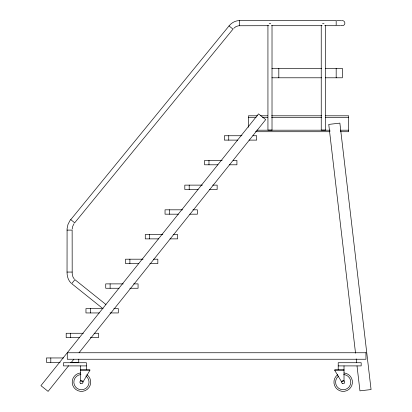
<?xml version="1.0" encoding="UTF-8"?>
<svg xmlns="http://www.w3.org/2000/svg" width="412" height="412" viewBox="0 0 412 412"><rect width="100%" height="100%" fill="white"/><g stroke="black" fill="none" stroke-linecap="round" stroke-linejoin="round"><path stroke-width="0.62" d="M71.132 283.147C68.088 280.366 67.012 276.066 67.038 272.064L67.089 228.701L67.959 224.488L69.885 220.703L229.046 25.904C231.549 22.737 235.407 20.554 239.506 20.6L336.177 20.6L336.177 25.704L324.651 25.704M72.177 229.087L72.775 226.173L74.088 223.598M80.613 369.693L89.862 369.693L89.862 370.409L82.972 381.955L80.613 380.848L80.613 365.902M68.613 365.763L48.096 391.385L40.932 385.647L258.54 113.887L265.704 119.624L79.068 352.703M71.024 362.751L73.841 359.233M233.707 28.335L236.097 26.512L238.61 25.755L268.959 25.704M336.856 20.6L340.786 20.6M269.227 23.499L270.73 23.499M322.529 23.499L324.033 23.499M271.518 25.704L322.091 25.704M336.856 25.704L340.348 25.704M271.905 68.33L321.52 68.33M325.341 68.33L342.326 68.33L342.326 77.791L325.341 77.791M271.905 77.791L321.52 77.791M257.443 115.803L248.451 115.803L248.451 127.262M260.657 115.803L267.728 115.803M271.58 115.803L321.7 115.803M325.552 115.803L348.686 115.803L348.686 131.722L340.333 131.722M248.451 117.322L256.161 117.322M262.588 117.322L267.728 117.322M271.58 117.322L321.7 117.322M325.552 117.322L348.686 117.322M272.013 130.079L267.944 130.079L267.934 25.426M325.31 130.079L321.247 130.079L321.236 25.426M256.805 130.197L330.053 130.197M340.333 130.197L348.686 130.197M255.517 131.722L330.053 131.722M241.952 135.744L224.355 135.744L224.355 140.111L237.693 140.111M252.88 135.744L256.691 135.744L256.691 140.111L249.069 140.111M222.161 160.433L204.584 160.433L204.584 164.8L217.922 164.8M233.11 160.433L236.921 160.433L236.921 164.8L229.299 164.8M202.39 185.122L184.813 185.122L184.813 189.489L198.151 189.489M212.7 185.122L217.15 185.122L217.15 189.489L209.528 189.489M182.619 209.816L165.042 209.816L165.042 214.183L178.381 214.183M192.929 209.816L197.379 209.816L197.379 214.183L189.757 214.183M67.038 230.107L72.141 230.107L72.188 273.424L72.898 276.843L74.289 279.094M162.843 234.505L145.271 234.505L145.271 238.872L158.615 238.872M173.158 234.505L177.608 234.505L177.608 238.872L169.986 238.872M143.057 259.194L125.5 259.194L125.5 263.562L138.844 263.562M153.393 259.194L157.837 259.194L157.837 263.562L149.875 263.562M67.038 272.064L72.141 272.064M123.286 283.883L105.73 283.883L105.73 288.256L119.073 288.256M133.622 283.883L138.066 283.883L138.066 288.256L129.811 288.256M103.103 308.578L85.964 308.578L85.964 312.945L99.302 312.945M113.851 308.578L118.296 308.578L118.296 312.945L110.04 312.945M83.332 333.267L66.193 333.267L66.193 337.634L79.531 337.634M94.08 333.267L98.525 333.267L98.525 337.634L90.269 337.634M63.536 357.956L46.422 357.956L46.422 362.323L60.152 362.323M70.792 362.323L78.754 362.323L78.754 359.207M86.417 365.902L63.458 365.902L63.458 362.725L86.417 362.725L86.417 369.693M338.211 365.902L361.169 365.902L361.169 362.725L338.211 362.725L338.211 369.693M344.015 369.693L334.765 369.693L334.765 370.409L341.656 381.955L344.015 380.848L344.015 365.902M80.613 370.409L89.862 370.409M334.765 370.409L344.015 370.409M105.915 304.494L74.907 279.66L71.714 283.647L102.727 308.48M229.046 25.904L232.996 29.139L74.68 222.815L70.725 219.586M355.53 353.156L328.75 124.414L339.874 123.116L371.063 389.551L359.944 390.849L357.024 365.933M356.205 358.904L356.653 362.74M336.177 68.33L336.177 77.791M325.32 25.426L325.32 130.079M278.816 68.33L278.816 77.791M272.018 25.426L272.018 130.079M239.506 20.6L239.506 25.704M228.737 135.744L228.737 140.111M208.972 160.433L208.972 164.8M189.201 185.122L189.201 189.489M169.43 209.816L169.43 214.183M149.659 234.505L149.659 238.872M129.888 259.194L129.888 263.562M110.117 283.883L110.117 288.256M90.346 308.578L90.346 312.945M70.576 333.267L70.576 337.634M50.805 357.956L50.805 362.323M86.875 374.657A9.255 9.255 0 0 1 87.107 389.464A9.255 9.255 0 0 1 72.831 385.529A9.255 9.255 0 0 1 80.618 372.932M85.912 375.981A7.617 7.617 0 0 1 86.062 388.202A7.617 7.617 0 0 1 74.315 384.823A7.617 7.617 0 0 1 80.932 374.549M343.696 374.549A7.617 7.617 0 0 1 350.334 384.777A7.617 7.617 0 0 1 338.654 388.264A7.617 7.617 0 0 1 338.597 376.074M344.015 372.932A9.255 9.255 0 0 1 351.802 385.529A9.255 9.255 0 0 1 337.521 389.464A9.255 9.255 0 0 1 337.758 374.657M341.388 20.78A2.554 2.554 0 0 1 344.865 23.412A2.554 2.554 0 0 1 340.93 25.287M365.959 352.754L67.274 352.754L67.274 359.243L365.959 359.243L365.959 352.754M80.664 383.479A1.54 1.54 0 0 0 82.982 382.156A1.54 1.54 0 0 0 80.68 380.812A1.54 1.54 0 0 0 80.664 383.479M342.331 383.428A1.54 1.54 0 0 0 344.726 382.248A1.54 1.54 0 0 0 342.506 380.765A1.54 1.54 0 0 0 342.331 383.428"/></g></svg>
